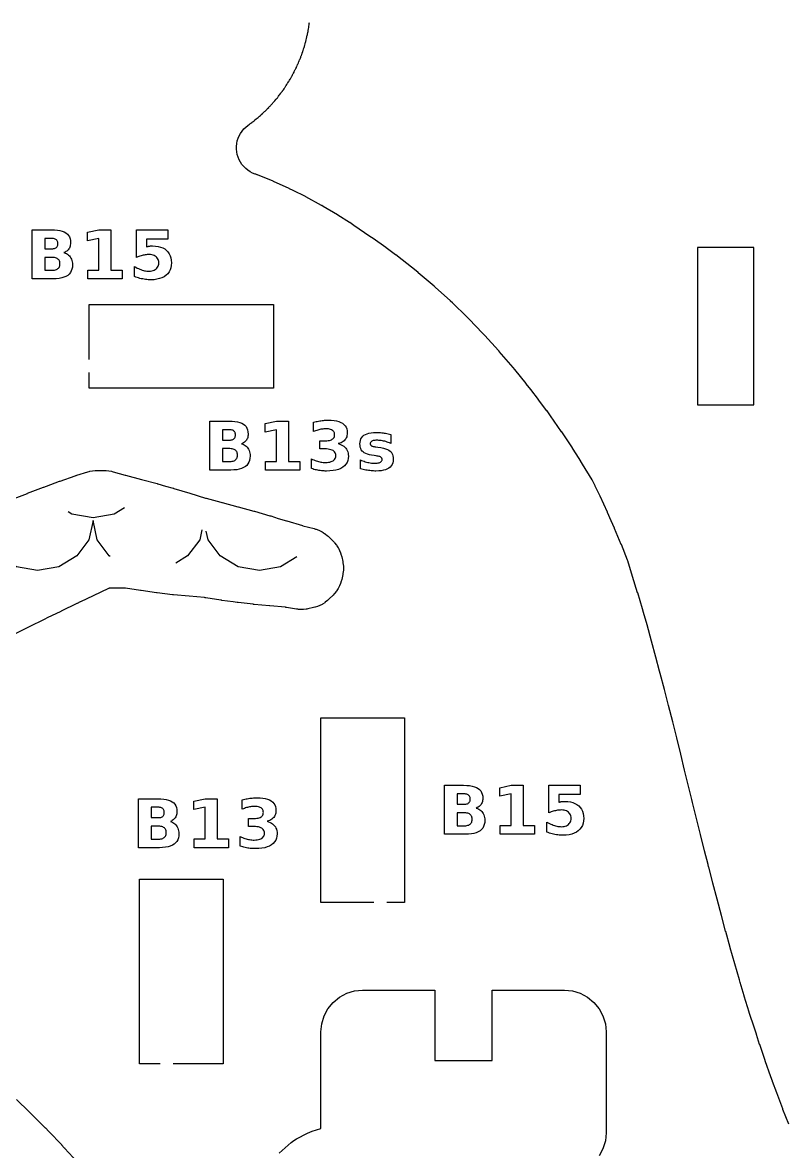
# Model space of a CAD drawing. Header units: millimetres. Extents: x 1 to 297, y 5 to 290.
# Drawn here: x 42.1 to 79.9, y 124.1 to 180.1 of the extents above; entities that cross this region are included whole.
import ezdxf

# ---------------------------------------------------------------- set-up
doc = ezdxf.new("R2010")
doc.units = ezdxf.units.MM
for name, color, linetype in [('CUT', 1, 'CONTINUOUS'), ('ENGRAVE', 5, 'CONTINUOUS'), ('SCORE', 7, 'CONTINUOUS')]:
    doc.layers.add(name, color=color, linetype=linetype)

msp = doc.modelspace()

# ---------------------------------------------------------------- linework, layer by layer
at = {"layer": 'CUT', "color": 1}
for points in [[(80.1299, 125.4301), (79.8421, 126.1608), (79.8326, 126.1857), (79.5406, 126.9725), (79.5395, 126.9755), (79.3312, 127.5411), (79.3279, 127.5503), (79.2476, 127.7733), (79.2466, 127.776), (78.9652, 128.5631), (78.9566, 128.5879), (78.6942, 129.3696), (78.6897, 129.3835), (78.5293, 129.8791), (78.5279, 129.8835), (78.433, 130.1802), (78.1765, 130.9684), (78.1709, 130.9862), (77.9282, 131.7689), (77.9225, 131.7878), (77.7279, 132.4498), (77.6905, 132.5774), (77.6896, 132.5807), (77.4578, 133.3795), (77.2273, 134.1721), (77.2231, 134.1869), (77.0044, 134.9723), (77.0001, 134.9883), (76.9274, 135.2627), (76.7904, 135.7812), (76.5792, 136.5829), (76.3674, 137.376), (76.3648, 137.3859), (76.1601, 138.1761), (76.1574, 138.1869), (76.1271, 138.3081), (75.9599, 138.979), (75.9584, 138.985), (75.7628, 139.7857), (75.5631, 140.5828), (75.3622, 141.3788), (75.3607, 141.3848), (75.3271, 141.5208), (75.1644, 142.1803), (75.1635, 142.184), (74.9693, 142.9814), (74.9689, 142.9832), (74.7753, 143.7831), (74.5817, 144.5784), (74.58, 144.5853), (74.5272, 144.7917), (74.3767, 145.3821), (74.1717, 146.1829), (73.9647, 146.9833), (73.7548, 147.7829), (73.7274, 147.8863), (73.5425, 148.584), (73.3258, 149.3845), (73.1031, 150.1847), (72.9278, 150.7953), (72.8736, 150.9847), (72.64, 151.7741), (72.6375, 151.7823), (72.3889, 152.5808), (72.1424, 153.3582), (72.1308, 153.3913), (72.1287, 153.3968), (71.8287, 154.165), (71.8232, 154.1787), (71.4936, 154.9661), (71.4899, 154.9749), (71.3306, 155.3394), (71.1428, 155.7656), (71.1395, 155.773), (70.7791, 156.563), (70.7742, 156.5734), (70.5357, 157.071), (70.5296, 157.0832), (70.3979, 157.3431), (70.3756, 157.3833), (69.9071, 158.1573), (69.9029, 158.1641), (69.734, 158.435), (69.4059, 158.953), (69.398, 158.9651), (68.9371, 159.6558), (68.8715, 159.7539), (68.8662, 159.7617), (68.3202, 160.551), (68.3123, 160.5622), (68.1423, 160.7967), (68.1369, 160.8039), (67.7273, 161.3516), (67.7226, 161.3578), (67.339, 161.8573), (67.1144, 162.1473), (67.1049, 162.1593), (66.5447, 162.8466), (66.5396, 162.8526), (66.459, 162.949), (66.4547, 162.9541), (65.7754, 163.7482), (65.7707, 163.7536), (65.7482, 163.7793), (65.7399, 163.7886), (65.0511, 164.5436), (65.0415, 164.5539), (64.9441, 164.6557), (64.2806, 165.3447), (64.275, 165.3505), (64.1517, 165.4752), (64.1426, 165.4842), (63.4651, 166.1413), (63.456, 166.1499), (63.3516, 166.2472), (63.3468, 166.2516), (62.5893, 166.9419), (62.5842, 166.9466), (62.5555, 166.9721), (62.5458, 166.9806), (61.7579, 167.6532), (61.746, 167.663), (61.6518, 167.7395), (61.6468, 167.7435), (60.9579, 168.2902), (60.9498, 168.2966), (60.6357, 168.5374), (60.6285, 168.5428), (60.1632, 168.8888), (60.1489, 168.8992), (59.5173, 169.341), (59.3558, 169.4523), (58.5616, 169.9955), (58.5545, 170.0003), (58.3531, 170.1339), (58.3434, 170.1402), (57.7685, 170.5062), (57.7527, 170.5159), (57.0446, 170.937), (56.9703, 170.9807), (56.9553, 170.9892), (56.1754, 171.4189), (56.1546, 171.4298), (55.5539, 171.7313), (55.5479, 171.7343), (55.3766, 171.8179), (55.3596, 171.8259), (54.581, 172.1769), (54.5598, 172.1859), (53.786, 172.5003), (53.7609, 172.5098), (53.701, 172.5311), (53.6613, 172.5447), (53.5363, 172.5949), (53.4151, 172.6581), (53.3008, 172.7331), (53.1946, 172.819), (53.0973, 172.915), (53.0101, 173.0202), (52.9338, 173.1335), (52.8691, 173.2539), (52.8166, 173.38), (52.777, 173.5108), (52.7505, 173.6449), (52.7374, 173.7809), (52.7379, 173.9175), (52.752, 174.0534), (52.7795, 174.1873), (52.8201, 174.3178), (52.8735, 174.4435), (52.9391, 174.5634), (53.0163, 174.6762), (53.1042, 174.7807), (53.2022, 174.876), (53.3076, 174.96), (53.3128, 174.9637), (53.3727, 175.0071), (53.3946, 175.0236), (53.4225, 175.0443), (53.4448, 175.0603), (53.4931, 175.0968), (53.5146, 175.1138), (53.5421, 175.135), (53.5641, 175.1515), (53.6117, 175.1889), (53.6335, 175.2069), (53.6571, 175.2273), (53.717, 175.2762), (53.7417, 175.2952), (53.7637, 175.3129), (53.81, 175.352), (53.8306, 175.3702), (53.8569, 175.3928), (53.8779, 175.4105), (53.9234, 175.4505), (53.9442, 175.4697), (53.9666, 175.4913), (54.0237, 175.5434), (54.0473, 175.5637), (54.0684, 175.5826), (54.1125, 175.6242), (54.132, 175.6435), (54.157, 175.6676), (54.177, 175.6863), (54.2202, 175.7288), (54.2393, 175.7484), (54.2638, 175.773), (54.2833, 175.792), (54.3392, 175.8492), (54.3496, 175.86), (54.3995, 175.9126), (54.4179, 175.9329), (54.4416, 175.9583), (54.4605, 175.9781), (54.5013, 176.0229), (54.5194, 176.0436), (54.5425, 176.0695), (54.561, 176.0897), (54.601, 176.1353), (54.6191, 176.157), (54.6385, 176.1814), (54.6884, 176.2404), (54.7092, 176.2636), (54.7276, 176.2851), (54.7659, 176.332), (54.7828, 176.3536), (54.8045, 176.3808), (54.8219, 176.402), (54.8592, 176.4497), (54.8762, 176.4723), (54.8942, 176.4977), (54.9408, 176.5594), (54.9603, 176.5837), (54.9775, 176.6062), (55.0132, 176.6552), (55.0288, 176.6777), (55.049, 176.7059), (55.0652, 176.7281), (55.0999, 176.7777), (55.1151, 176.8006), (55.1347, 176.8293), (55.1503, 176.8515), (55.1947, 176.918), (55.203, 176.9305), (55.2424, 176.9914), (55.2567, 177.0147), (55.2753, 177.044), (55.2903, 177.067), (55.3222, 177.1185), (55.3361, 177.1422), (55.3541, 177.1719), (55.3686, 177.1951), (55.3995, 177.2473), (55.4133, 177.2719), (55.4279, 177.2995), (55.4661, 177.3667), (55.4823, 177.3933), (55.4965, 177.4178), (55.5255, 177.471), (55.5381, 177.4953), (55.5544, 177.526), (55.5676, 177.55), (55.5956, 177.6038), (55.6081, 177.6292), (55.6212, 177.6575), (55.6556, 177.7266), (55.6703, 177.7541), (55.6831, 177.7794), (55.7092, 177.8341), (55.7204, 177.8591), (55.735, 177.8906), (55.7469, 177.9153), (55.7719, 177.9705), (55.7826, 177.9957), (55.7966, 178.0275), (55.8079, 178.0522), (55.8393, 178.1258), (55.8451, 178.1396), (55.8727, 178.2067), (55.8825, 178.2322), (55.8954, 178.2645), (55.9059, 178.2898), (55.9278, 178.3463), (55.9371, 178.3721), (55.9493, 178.4046), (55.9593, 178.4301), (55.9801, 178.4871), (55.9891, 178.5139), (55.9985, 178.5436), (56.0237, 178.6167), (56.0347, 178.6458), (56.0441, 178.6725), (56.0629, 178.7301), (56.0707, 178.7564), (56.0812, 178.7895), (56.0897, 178.8156), (56.1073, 178.8735), (56.1149, 178.9008), (56.1226, 178.931), (56.1438, 179.0053), (56.1532, 179.035), (56.1611, 179.0622), (56.1767, 179.1208), (56.1831, 179.1474), (56.1917, 179.1811), (56.1988, 179.2075), (56.2132, 179.2664), (56.2191, 179.2932), (56.2271, 179.327), (56.2336, 179.3534), (56.251, 179.4314), (56.2541, 179.4461), (56.2689, 179.5171), (56.2739, 179.544), (56.2806, 179.5781), (56.2863, 179.6049), (56.2974, 179.6645), (56.3019, 179.6915), (56.3079, 179.7257), (56.313, 179.7527), (56.323, 179.8124), (56.327, 179.8405), (56.3307, 179.8714), (56.342, 179.9478), (56.3475, 179.9785), (56.3518, 180.0065), (56.3597, 180.0666)], [(45.425, 163.35), (45.425, 166.075), (54.575, 166.075), (54.575, 161.925), (45.425, 161.925), (45.425, 162.7)], [(41.5824, 156.4052), (42.373, 156.7105), (42.3742, 156.711), (43.16, 157.0135), (43.1691, 157.017), (43.1781, 157.0204), (43.1872, 157.0238), (43.3137, 157.0704), (43.3154, 157.071), (43.9623, 157.3084), (43.9705, 157.3114), (43.9788, 157.3143), (43.9871, 157.3173), (44.7397, 157.5823), (44.7643, 157.5907), (44.789, 157.5988), (44.8137, 157.6067), (45.3602, 157.7756), (45.4245, 157.7937), (45.4585, 157.8024), (45.5912, 157.8292), (45.726, 157.8428), (45.761, 157.8445), (45.8278, 157.8462), (46.1861, 157.8462), (46.2489, 157.8447), (46.2818, 157.8432), (46.4085, 157.8312), (46.5335, 157.8075), (46.5656, 157.7998), (46.6261, 157.7838), (47.2188, 157.6125), (47.2306, 157.6092), (48.0243, 157.3967), (48.8011, 157.1919), (48.8136, 157.1886), (48.826, 157.1852), (48.8384, 157.1817), (49.2248, 157.0719), (49.6052, 156.9641), (49.6158, 156.961), (49.6263, 156.958), (49.6368, 156.9548), (50.4217, 156.7184), (50.4275, 156.7166), (51.2079, 156.4777), (51.2166, 156.4751), (51.2253, 156.4726), (51.234, 156.4702), (51.9559, 156.2723), (51.9638, 156.2701), (52.0177, 156.2549), (52.03, 156.2516), (52.8086, 156.0487), (52.8157, 156.0468), (52.8229, 156.0449), (52.83, 156.043), (53.603, 155.8325), (53.6146, 155.8292), (53.6261, 155.826), (53.6377, 155.8227), (54.4003, 155.6001), (54.4146, 155.5959), (54.4289, 155.5915), (54.4432, 155.5871), (54.8112, 155.4707), (55.2206, 155.3423), (55.231, 155.3391), (56.005, 155.1111), (56.015, 155.1083), (56.025, 155.1055), (56.0351, 155.1028), (56.5857, 154.9607), (56.6535, 154.9413), (56.6888, 154.9302), (56.8227, 154.8801), (56.9506, 154.8161), (56.9828, 154.7979), (57.0432, 154.7615), (57.0491, 154.7577), (57.109, 154.7171), (57.1399, 154.6948), (57.2526, 154.6042), (57.281, 154.5788), (57.3335, 154.529), (57.529, 154.3335), (57.5788, 154.281), (57.6042, 154.2526), (57.6948, 154.1399), (57.7131, 154.1145), (57.7847, 154.0037), (57.7963, 153.9837), (57.8521, 153.8763), (57.8988, 153.7628), (57.9348, 153.6472), (57.9427, 153.6169), (57.9566, 153.5588), (58.0075, 153.3218), (58.0206, 153.2522), (58.0264, 153.2156), (58.0416, 153.0728), (58.0416, 152.9272), (58.0264, 152.7844), (58.0206, 152.7478), (58.0075, 152.6782), (57.9566, 152.4412), (57.9427, 152.3831), (57.9348, 152.3528), (57.8988, 152.2372), (57.8521, 152.1237), (57.7963, 152.0163), (57.7847, 151.9963), (57.7131, 151.8855), (57.6948, 151.8601), (57.6042, 151.7474), (57.5788, 151.719), (57.529, 151.6665), (57.3335, 151.471), (57.281, 151.4212), (57.2526, 151.3958), (57.1399, 151.3052), (57.1145, 151.2869), (57.0037, 151.2153), (56.9837, 151.2037), (56.8763, 151.1479), (56.7628, 151.1012), (56.6472, 151.0652), (56.6169, 151.0573), (56.5588, 151.0434), (56.2842, 150.9844), (56.223, 150.9727), (56.1908, 150.9674), (56.0653, 150.9524), (55.9372, 150.9491), (55.8111, 150.9577), (55.7787, 150.9614), (55.7169, 150.97), (55.2177, 151.0511), (55.1993, 151.0538), (55.1809, 151.0562), (55.1625, 151.0583), (54.3942, 151.1356), (54.3842, 151.1366), (53.6219, 151.2008), (53.6024, 151.2026), (53.5829, 151.2045), (53.5634, 151.2066), (52.8153, 151.2917), (52.7989, 151.2937), (52.7824, 151.2958), (52.7659, 151.298), (52.5661, 151.3258), (52.0103, 151.4029), (51.9961, 151.4049), (51.9818, 151.407), (51.9675, 151.4093), (51.2235, 151.5288), (51.2016, 151.5319), (51.1797, 151.5347), (51.1577, 151.537), (50.3933, 151.6038), (50.385, 151.6045), (49.6164, 151.6765), (49.6002, 151.6781), (49.584, 151.6798), (49.5678, 151.6817), (48.8116, 151.7711), (48.7975, 151.7729), (48.7833, 151.7747), (48.7692, 151.7766), (48.003, 151.8839), (47.9937, 151.8852), (47.9845, 151.8865), (47.9752, 151.8879), (47.2268, 152.0034), (47.213, 152.0053), (47.1754, 152.0081), (47.1615, 152.0083), (46.4548, 152.0064), (46.4354, 152.0058), (46.4175, 152.0038), (46.4005, 151.9979), (46.3828, 151.9901), (45.6272, 151.6323), (45.0009, 151.3323), (44.9931, 151.3286), (44.8339, 151.2536), (44.8236, 151.2487), (44.0442, 150.8642), (44.0366, 150.8605), (44.0289, 150.8568), (44.0213, 150.8531), (43.3434, 150.5294), (43.2244, 150.4716), (42.4286, 150.0785), (41.7354, 149.7325)], [(59.55, 136.425), (56.925, 136.425), (56.925, 145.575), (61.075, 145.575), (61.075, 136.425), (60.2, 136.425)], [(48.95, 128.425), (47.925, 128.425), (47.925, 137.575), (52.075, 137.575), (52.075, 128.425), (49.6, 128.425)], [(54.8498, 123.9897), (55.4556, 124.5206), (55.584, 124.6202), (55.7234, 124.7037), (56.256, 124.9809), (56.3741, 125.0353), (56.4969, 125.0782), (56.925, 125.205), (56.925, 130.0037), (56.9645, 130.4049), (57.0826, 130.7942), (57.2744, 131.153), (57.5325, 131.4675), (57.847, 131.7256), (58.2058, 131.9174), (58.5951, 132.0355), (58.9963, 132.075), (62.575, 132.075), (62.575, 128.575), (65.425, 128.575), (65.425, 132.075), (69.0037, 132.075), (69.4049, 132.0355), (69.7942, 131.9174), (70.153, 131.7256), (70.4675, 131.4675), (70.7256, 131.153), (70.9174, 130.7942), (71.0355, 130.4049), (71.075, 130.0037), (71.075, 124.9963), (71.0355, 124.5951), (70.9174, 124.2058), (70.7256, 123.847)], [(41.8202, 126.6445), (42.452, 126.0383), (42.4582, 126.0323), (42.6325, 125.8629), (42.6389, 125.8566), (42.6454, 125.8502), (42.6518, 125.8438), (43.2462, 125.2503), (43.2509, 125.2455), (43.2556, 125.2408), (43.2603, 125.236), (43.4319, 125.0612), (43.4377, 125.0552), (43.4435, 125.0492), (43.4494, 125.0431), (44.0543, 124.4111), (44.0611, 124.4039), (44.1972, 124.2596), (44.2025, 124.2539), (44.2077, 124.2483), (44.2131, 124.2426), (44.8553, 123.5455)]]:
    msp.add_lwpolyline(points, dxfattribs=at)
msp.add_lwpolyline([(78.395, 168.895), (75.605, 168.895), (75.605, 161.105), (78.395, 161.105), (78.395, 168.895)], close=True, dxfattribs=at)
at = {"layer": 'ENGRAVE', "color": 5}
for points in [[(44.411, 168.5263), (44.4555, 168.4819), (44.495, 168.432), (44.5288, 168.3774), (44.5564, 168.3188), (44.578, 168.2563), (44.5933, 168.1897), (44.6026, 168.1192), (44.6056, 168.0447), (44.599, 167.9325), (44.5792, 167.8302), (44.5462, 167.7379), (44.5, 167.6555), (44.4406, 167.5831), (44.368, 167.5206), (44.2819, 167.4679), (44.1821, 167.4247), (44.0685, 167.3912), (43.9412, 167.3672), (43.8002, 167.3528), (43.6454, 167.3481), (42.6053, 167.3481), (42.6053, 169.7781), (43.5461, 169.7781), (43.707, 169.7738), (43.8525, 169.7611), (43.9825, 169.7398), (44.0969, 169.7101), (44.1959, 169.6718), (44.2793, 169.6251), (44.3487, 169.569), (44.4054, 169.5026), (44.4496, 169.4261), (44.4811, 169.3393), (44.5, 169.2424), (44.5064, 169.1352), (44.504, 169.0775), (44.4971, 169.0228), (44.4856, 168.971), (44.4695, 168.9221), (44.4487, 168.8762), (44.4233, 168.8332), (44.3936, 168.7935), (44.3597, 168.7574), (44.3216, 168.7248), (44.2794, 168.6958), (44.233, 168.6704), (44.1825, 168.6485), (44.2472, 168.6262), (44.3069, 168.5984), (44.3615, 168.5651), (44.411, 168.5263)], [(45.9174, 169.3516), (45.3493, 169.2344), (45.3493, 169.6609), (45.9141, 169.7781), (46.5098, 169.7781), (46.5098, 167.781), (47.0632, 167.781), (47.0632, 167.3481), (45.364, 167.3481), (45.364, 167.781), (45.9174, 167.781), (45.9174, 169.3516)], [(49.3368, 169.7781), (49.3368, 169.3175), (48.2789, 169.3175), (48.2789, 168.9415), (48.3028, 168.9477), (48.3267, 168.9535), (48.3507, 168.9588), (48.3747, 168.9635), (48.3988, 168.9678), (48.4229, 168.9716), (48.4472, 168.9748), (48.4718, 168.9775), (48.4968, 168.9795), (48.522, 168.981), (48.5476, 168.9819), (48.5735, 168.9822), (48.7161, 168.976), (48.8478, 168.9575), (48.9686, 168.9266), (49.0784, 168.8834), (49.1773, 168.8279), (49.2652, 168.76), (49.3408, 168.6811), (49.4026, 168.5924), (49.4508, 168.4941), (49.4851, 168.386), (49.5057, 168.2682), (49.5126, 168.1407), (49.5051, 168.0141), (49.4827, 167.8971), (49.4453, 167.7895), (49.3929, 167.6915), (49.3255, 167.6029), (49.2432, 167.5238), (49.1476, 167.4557), (49.0404, 167.4), (48.9216, 167.3566), (48.7911, 167.3256), (48.649, 167.307), (48.4954, 167.3008), (48.4266, 167.302), (48.358, 167.3053), (48.2897, 167.3108), (48.2216, 167.3186), (48.1537, 167.3285), (48.086, 167.3407), (48.0185, 167.3552), (47.9512, 167.3719), (47.884, 167.391), (47.8169, 167.4123), (47.75, 167.436), (47.6832, 167.462), (47.6832, 167.9551), (47.7488, 167.9188), (47.8133, 167.8855), (47.8767, 167.8555), (47.9389, 167.8286), (48, 167.8048), (48.06, 167.7842), (48.1188, 167.7668), (48.1765, 167.7526), (48.2331, 167.7415), (48.2886, 167.7336), (48.3429, 167.7289), (48.3961, 167.7273), (48.4693, 167.7304), (48.5372, 167.7397), (48.5997, 167.7552), (48.6568, 167.7768), (48.7086, 167.8047), (48.755, 167.8388), (48.795, 167.8781), (48.8277, 167.9219), (48.8532, 167.97), (48.8714, 168.0225), (48.8823, 168.0794), (48.886, 168.1407), (48.8823, 168.2025), (48.8714, 168.2597), (48.8532, 168.3124), (48.8277, 168.3606), (48.795, 168.4043), (48.755, 168.4434), (48.7086, 168.4772), (48.6568, 168.5049), (48.5997, 168.5264), (48.5372, 168.5418), (48.4693, 168.551), (48.3961, 168.5541), (48.3505, 168.5531), (48.304, 168.5502), (48.2565, 168.5454), (48.208, 168.5386), (48.1585, 168.5298), (48.108, 168.5191), (48.0563, 168.5064), (48.0035, 168.4915), (47.9493, 168.4746), (47.8939, 168.4555), (47.8372, 168.4342), (47.7792, 168.4109), (47.7792, 169.7781), (49.3368, 169.7781)], [(43.7088, 168.8536), (43.7443, 168.8662), (43.7757, 168.8825), (43.8032, 168.9024), (43.8266, 168.9258), (43.8457, 168.9527), (43.8606, 168.983), (43.8712, 169.0167), (43.8776, 169.0539), (43.8797, 169.0945), (43.8776, 169.1346), (43.8712, 169.1714), (43.8606, 169.2049), (43.8457, 169.2352), (43.8266, 169.2621), (43.8032, 169.2857), (43.7757, 169.3059), (43.7443, 169.3223), (43.7088, 169.3352), (43.6694, 169.3443), (43.626, 169.3498), (43.5786, 169.3516), (43.2319, 169.3516), (43.2319, 168.8373), (43.5786, 168.8373), (43.626, 168.8391), (43.6694, 168.8445), (43.7088, 168.8536)], [(43.8099, 167.8099), (43.8495, 167.8299), (43.8838, 167.8542), (43.9129, 167.8831), (43.9367, 167.9164), (43.9552, 167.9543), (43.9684, 167.9967), (43.9764, 168.0437), (43.979, 168.0951), (43.9764, 168.1456), (43.9685, 168.1916), (43.9554, 168.2333), (43.9371, 168.2705), (43.9135, 168.3034), (43.8846, 168.3319), (43.8505, 168.3561), (43.811, 168.3758), (43.7662, 168.3911), (43.7161, 168.4021), (43.6606, 168.4087), (43.5998, 168.4109), (43.2319, 168.4109), (43.2319, 167.7745), (43.5998, 167.7745), (43.6601, 167.7767), (43.7152, 167.7833), (43.7652, 167.7944), (43.8099, 167.8099)], [(53.2209, 159.0419), (53.2654, 158.9975), (53.3048, 158.9476), (53.3386, 158.893), (53.3663, 158.8344), (53.3878, 158.7719), (53.4032, 158.7053), (53.4124, 158.6348), (53.4155, 158.5603), (53.4089, 158.4481), (53.3891, 158.3458), (53.3561, 158.2535), (53.3098, 158.1711), (53.2504, 158.0987), (53.1778, 158.0362), (53.0917, 157.9835), (52.9919, 157.9403), (52.8784, 157.9068), (52.751, 157.8828), (52.61, 157.8684), (52.4552, 157.8637), (51.4151, 157.8637), (51.4151, 160.2937), (52.3559, 160.2937), (52.5169, 160.2894), (52.6623, 160.2767), (52.7923, 160.2554), (52.9067, 160.2257), (53.0057, 160.1874), (53.0891, 160.1407), (53.1585, 160.0846), (53.2153, 160.0182), (53.2594, 159.9417), (53.291, 159.8549), (53.3099, 159.758), (53.3162, 159.6508), (53.3139, 159.5931), (53.307, 159.5384), (53.2954, 159.4866), (53.2793, 159.4377), (53.2585, 159.3918), (53.2332, 159.3488), (53.2034, 159.3091), (53.1695, 159.273), (53.1314, 159.2404), (53.0892, 159.2114), (53.0428, 159.186), (52.9923, 159.1641), (53.057, 159.1418), (53.1167, 159.114), (53.1713, 159.0807), (53.2209, 159.0419)], [(54.7272, 159.8672), (54.1591, 159.75), (54.1591, 160.1765), (54.7239, 160.2937), (55.3196, 160.2937), (55.3196, 158.2966), (55.873, 158.2966), (55.873, 157.8637), (54.1738, 157.8637), (54.1738, 158.2966), (54.7272, 158.2966), (54.7272, 159.8672)], [(57.9393, 159.1212), (58.0048, 159.087), (58.0638, 159.0476), (58.1162, 159.0031), (58.1621, 158.9533), (58.2011, 158.8986), (58.2331, 158.8391), (58.2579, 158.7749), (58.2757, 158.7059), (58.2863, 158.6322), (58.2899, 158.5538), (58.2822, 158.4381), (58.2591, 158.3321), (58.2207, 158.2358), (58.1669, 158.149), (58.0977, 158.0719), (58.0132, 158.0044), (57.9139, 157.947), (57.8005, 157.9), (57.673, 157.8635), (57.5314, 157.8373), (57.3757, 157.8217), (57.2059, 157.8165), (57.1435, 157.8173), (57.081, 157.8198), (57.0185, 157.824), (56.956, 157.8298), (56.8934, 157.8374), (56.8307, 157.8466), (56.7682, 157.8574), (56.7059, 157.87), (56.6438, 157.8842), (56.5819, 157.9001), (56.5202, 157.9177), (56.4588, 157.9369), (56.4588, 158.4203), (56.5173, 158.3922), (56.5757, 158.3665), (56.634, 158.3432), (56.6921, 158.3223), (56.7501, 158.3038), (56.8079, 158.2876), (56.8656, 158.274), (56.9229, 158.2628), (56.9799, 158.2541), (57.0365, 158.2479), (57.0929, 158.2441), (57.1489, 158.2429), (57.2287, 158.2453), (57.302, 158.2525), (57.3689, 158.2645), (57.4292, 158.2812), (57.4831, 158.3028), (57.5306, 158.3291), (57.5711, 158.36), (57.6043, 158.395), (57.6301, 158.4341), (57.6485, 158.4774), (57.6596, 158.5249), (57.6632, 158.5765), (57.6595, 158.6296), (57.6481, 158.6783), (57.6293, 158.7224), (57.6028, 158.7621), (57.5689, 158.7973), (57.5273, 158.828), (57.4784, 158.8541), (57.4224, 158.8755), (57.3591, 158.8921), (57.2886, 158.904), (57.211, 158.9111), (57.1261, 158.9135), (56.8755, 158.9135), (56.8755, 159.3171), (57.1392, 159.3171), (57.2145, 159.3192), (57.2831, 159.3253), (57.3451, 159.3356), (57.4003, 159.35), (57.4489, 159.3685), (57.4907, 159.3912), (57.526, 159.418), (57.5549, 159.4491), (57.5774, 159.4845), (57.5934, 159.5243), (57.6031, 159.5683), (57.6063, 159.6166), (57.6032, 159.6615), (57.5938, 159.7028), (57.5782, 159.7407), (57.5564, 159.775), (57.5283, 159.8058), (57.494, 159.8331), (57.454, 159.8564), (57.4088, 159.8756), (57.3585, 159.8904), (57.303, 159.9011), (57.2424, 159.9074), (57.1766, 159.9096), (57.126, 159.9086), (57.0753, 159.9058), (57.0244, 159.901), (56.9733, 159.8944), (56.9221, 159.8858), (56.8706, 159.8754), (56.8191, 159.8631), (56.7677, 159.849), (56.7164, 159.8331), (56.6652, 159.8153), (56.614, 159.7958), (56.563, 159.7745), (56.563, 160.2334), (56.6247, 160.2501), (56.6863, 160.2653), (56.7477, 160.279), (56.8089, 160.2913), (56.87, 160.3022), (56.9308, 160.3116), (56.9914, 160.3195), (57.0516, 160.326), (57.1115, 160.3311), (57.171, 160.3347), (57.2301, 160.3369), (57.2889, 160.3376), (57.4402, 160.3333), (57.5782, 160.3203), (57.7029, 160.2988), (57.8144, 160.2685), (57.9127, 160.2297), (57.9977, 160.1822), (58.0696, 160.126), (58.1284, 160.0611), (58.1741, 159.9875), (58.2068, 159.9051), (58.2264, 159.814), (58.2329, 159.7142), (58.2298, 159.6453), (58.2204, 159.5807), (58.2048, 159.5204), (58.183, 159.4643), (58.1549, 159.4126), (58.1206, 159.3651), (58.0802, 159.3221), (58.0338, 159.2835), (57.9814, 159.2494), (57.9231, 159.2197), (57.8588, 159.1946), (57.7886, 159.1739), (57.8672, 159.1501), (57.9393, 159.1212)], [(52.5187, 159.3692), (52.5541, 159.3818), (52.5856, 159.3981), (52.6131, 159.418), (52.6364, 159.4414), (52.6556, 159.4683), (52.6704, 159.4986), (52.6811, 159.5323), (52.6874, 159.5695), (52.6896, 159.6101), (52.6874, 159.6502), (52.6811, 159.687), (52.6704, 159.7205), (52.6556, 159.7508), (52.6364, 159.7777), (52.6131, 159.8013), (52.5856, 159.8215), (52.5541, 159.8379), (52.5187, 159.8508), (52.4792, 159.8599), (52.4358, 159.8654), (52.3884, 159.8672), (52.0418, 159.8672), (52.0418, 159.3529), (52.3884, 159.3529), (52.4358, 159.3547), (52.4792, 159.3601), (52.5187, 159.3692)], [(60.3306, 159.2119), (60.2693, 159.2346), (60.2087, 159.2553), (60.1488, 159.2737), (60.0897, 159.29), (60.0313, 159.3041), (59.9738, 159.316), (59.9174, 159.3258), (59.862, 159.3334), (59.8078, 159.3388), (59.7546, 159.3421), (59.7025, 159.3431), (59.6495, 159.342), (59.6013, 159.3385), (59.5579, 159.3328), (59.5191, 159.3247), (59.4852, 159.3143), (59.4559, 159.3016), (59.4313, 159.2866), (59.4112, 159.269), (59.3955, 159.2489), (59.3843, 159.2264), (59.3776, 159.2014), (59.3754, 159.1739), (59.3771, 159.1515), (59.3821, 159.1308), (59.3906, 159.112), (59.4025, 159.095), (59.4177, 159.0798), (59.4364, 159.0665), (59.4594, 159.0545), (59.4878, 159.0437), (59.5216, 159.0339), (59.5608, 159.0252), (59.6054, 159.0176), (59.6553, 159.0111), (59.7578, 158.9965), (59.8989, 158.9754), (60.0237, 158.9504), (60.1322, 158.9212), (60.2244, 158.888), (60.3004, 158.8507), (60.3601, 158.8093), (60.4073, 158.7618), (60.446, 158.706), (60.476, 158.6421), (60.4975, 158.5699), (60.5104, 158.4894), (60.5147, 158.4008), (60.5087, 158.3077), (60.4908, 158.2226), (60.461, 158.1456), (60.4192, 158.0767), (60.3655, 158.0158), (60.2998, 157.9629), (60.2223, 157.9182), (60.1331, 157.8816), (60.0321, 157.8531), (59.9193, 157.8327), (59.7948, 157.8205), (59.6586, 157.8165), (59.598, 157.8172), (59.5368, 157.8196), (59.4748, 157.8236), (59.4123, 157.8291), (59.349, 157.8362), (59.285, 157.8449), (59.2204, 157.8552), (59.1553, 157.8671), (59.0895, 157.8805), (59.0232, 157.8956), (58.9562, 157.9122), (58.8887, 157.9304), (58.8887, 158.3731), (58.947, 158.3461), (59.0058, 158.3214), (59.0651, 158.299), (59.1249, 158.2791), (59.1852, 158.2614), (59.246, 158.2461), (59.3072, 158.2332), (59.3687, 158.2226), (59.4305, 158.2144), (59.4926, 158.2085), (59.5551, 158.205), (59.6179, 158.2038), (59.6725, 158.2051), (59.7224, 158.2091), (59.7676, 158.2156), (59.8081, 158.2248), (59.8439, 158.2366), (59.875, 158.251), (59.9014, 158.268), (59.923, 158.2876), (59.9397, 158.3096), (59.9517, 158.3342), (59.9589, 158.3613), (59.9613, 158.391), (59.9596, 158.4159), (59.9547, 158.4387), (59.9464, 158.4592), (59.9349, 158.4774), (59.92, 158.4935), (59.9019, 158.5074), (59.8788, 158.5196), (59.8492, 158.531), (59.813, 158.5413), (59.7702, 158.5508), (59.7209, 158.5593), (59.6651, 158.5668), (59.5625, 158.5798), (59.4393, 158.5984), (59.3291, 158.6216), (59.2317, 158.6494), (59.1473, 158.6818), (59.0758, 158.7188), (59.0173, 158.7605), (58.9695, 158.8082), (58.9305, 158.8635), (58.9001, 158.9265), (58.8784, 158.997), (58.8654, 159.0751), (58.861, 159.1609), (58.8666, 159.2533), (58.8831, 159.3374), (58.9107, 159.4131), (58.9493, 159.4806), (58.9989, 159.5397), (59.0596, 159.5905), (59.1317, 159.6333), (59.2155, 159.6683), (59.3111, 159.6955), (59.4184, 159.715), (59.5375, 159.7266), (59.6683, 159.7305), (59.7225, 159.7298), (59.7776, 159.7278), (59.8335, 159.7244), (59.8904, 159.7197), (59.9482, 159.7136), (60.0069, 159.7061), (60.0669, 159.6972), (60.1286, 159.6868), (60.192, 159.6748), (60.2572, 159.6613), (60.324, 159.6462), (60.3926, 159.6296), (60.3926, 159.1869), (60.3306, 159.2119)], [(52.6197, 158.3255), (52.6593, 158.3455), (52.6936, 158.3698), (52.7227, 158.3987), (52.7465, 158.4321), (52.765, 158.4699), (52.7783, 158.5123), (52.7862, 158.5593), (52.7888, 158.6107), (52.7862, 158.6612), (52.7783, 158.7072), (52.7652, 158.7489), (52.7469, 158.7861), (52.7233, 158.819), (52.6944, 158.8475), (52.6603, 158.8717), (52.6208, 158.8914), (52.576, 158.9067), (52.5259, 158.9177), (52.4704, 158.9243), (52.4096, 158.9265), (52.0418, 158.9265), (52.0418, 158.2901), (52.4096, 158.2901), (52.4699, 158.2923), (52.5251, 158.2989), (52.575, 158.31), (52.6197, 158.3255)], [(64.8617, 140.9782), (64.9062, 140.9339), (64.9456, 140.884), (64.9795, 140.8294), (65.0071, 140.7708), (65.0286, 140.7082), (65.044, 140.6417), (65.0532, 140.5711), (65.0563, 140.4966), (65.0497, 140.3844), (65.0299, 140.2821), (64.9969, 140.1898), (64.9507, 140.1074), (64.8913, 140.035), (64.8187, 139.9725), (64.7326, 139.9198), (64.6328, 139.8767), (64.5192, 139.8431), (64.3919, 139.8192), (64.2508, 139.8048), (64.096, 139.8), (63.056, 139.8), (63.056, 142.23), (63.9967, 142.23), (64.1577, 142.2258), (64.3032, 142.213), (64.4331, 142.1918), (64.5476, 142.162), (64.6465, 142.1238), (64.73, 142.077), (64.7994, 142.0209), (64.8561, 141.9546), (64.9003, 141.878), (64.9318, 141.7913), (64.9507, 141.6943), (64.957, 141.5871), (64.9547, 141.5294), (64.9478, 141.4747), (64.9363, 141.4229), (64.9201, 141.3741), (64.8994, 141.3282), (64.874, 141.2852), (64.8443, 141.2455), (64.8104, 141.2093), (64.7723, 141.1767), (64.7301, 141.1477), (64.6837, 141.1223), (64.6331, 141.1005), (64.6979, 141.0782), (64.7576, 141.0504), (64.8122, 141.017), (64.8617, 140.9782)], [(66.368, 141.8036), (65.8, 141.6864), (65.8, 142.1128), (66.3648, 142.23), (66.9605, 142.23), (66.9605, 140.2329), (67.5139, 140.2329), (67.5139, 139.8), (65.8146, 139.8), (65.8146, 140.2329), (66.368, 140.2329), (66.368, 141.8036)], [(69.7875, 142.23), (69.7875, 141.7694), (68.7296, 141.7694), (68.7296, 141.3934), (68.7535, 141.3997), (68.7774, 141.4055), (68.8014, 141.4107), (68.8254, 141.4155), (68.8495, 141.4198), (68.8736, 141.4235), (68.8979, 141.4268), (68.9225, 141.4294), (68.9475, 141.4315), (68.9727, 141.4329), (68.9983, 141.4338), (69.0242, 141.4341), (69.1668, 141.4279), (69.2985, 141.4094), (69.4193, 141.3786), (69.5291, 141.3354), (69.6279, 141.2798), (69.7159, 141.2119), (69.7915, 141.133), (69.8533, 141.0444), (69.9014, 140.946), (69.9358, 140.838), (69.9564, 140.7202), (69.9633, 140.5926), (69.9558, 140.4661), (69.9334, 140.349), (69.8959, 140.2415), (69.8436, 140.1434), (69.7762, 140.0549), (69.6939, 139.9758), (69.5983, 139.9076), (69.4911, 139.8519), (69.3723, 139.8085), (69.2418, 139.7776), (69.0997, 139.759), (68.946, 139.7528), (68.8772, 139.7539), (68.8087, 139.7572), (68.7403, 139.7628), (68.6722, 139.7705), (68.6043, 139.7805), (68.5367, 139.7927), (68.4692, 139.8071), (68.4019, 139.8239), (68.3347, 139.8429), (68.2676, 139.8643), (68.2007, 139.888), (68.1339, 139.9139), (68.1339, 140.4071), (68.1995, 140.3707), (68.264, 140.3375), (68.3273, 140.3074), (68.3896, 140.2805), (68.4507, 140.2568), (68.5106, 140.2362), (68.5695, 140.2188), (68.6272, 140.2046), (68.6838, 140.1935), (68.7392, 140.1856), (68.7936, 140.1808), (68.8467, 140.1792), (68.92, 140.1823), (68.9879, 140.1916), (69.0504, 140.2071), (69.1075, 140.2288), (69.1593, 140.2567), (69.2056, 140.2907), (69.2457, 140.3301), (69.2784, 140.3738), (69.3039, 140.4219), (69.3221, 140.4745), (69.333, 140.5314), (69.3367, 140.5926), (69.333, 140.6544), (69.3221, 140.7116), (69.3039, 140.7644), (69.2784, 140.8126), (69.2457, 140.8562), (69.2056, 140.8954), (69.1593, 140.9292), (69.1075, 140.9569), (69.0504, 140.9784), (68.9879, 140.9938), (68.92, 141.003), (68.8467, 141.0061), (68.8012, 141.0051), (68.7547, 141.0022), (68.7072, 140.9973), (68.6587, 140.9905), (68.6092, 140.9818), (68.5587, 140.9711), (68.507, 140.9583), (68.4541, 140.9435), (68.4, 140.9265), (68.3445, 140.9074), (68.2878, 140.8862), (68.2299, 140.8628), (68.2299, 142.23), (69.7875, 142.23)], [(64.1595, 141.3055), (64.195, 141.3182), (64.2264, 141.3345), (64.2539, 141.3544), (64.2773, 141.3778), (64.2964, 141.4046), (64.3113, 141.4349), (64.3219, 141.4687), (64.3283, 141.5058), (64.3304, 141.5464), (64.3283, 141.5865), (64.3219, 141.6234), (64.3113, 141.6569), (64.2964, 141.6871), (64.2773, 141.714), (64.2539, 141.7377), (64.2264, 141.7578), (64.195, 141.7743), (64.1595, 141.7871), (64.1201, 141.7963), (64.0767, 141.8017), (64.0293, 141.8036), (63.6826, 141.8036), (63.6826, 141.2893), (64.0293, 141.2893), (64.0767, 141.2911), (64.1201, 141.2965), (64.1595, 141.3055)], [(49.6864, 140.315), (49.7309, 140.2707), (49.7703, 140.2208), (49.8041, 140.1662), (49.8318, 140.1076), (49.8533, 140.045), (49.8687, 139.9785), (49.8779, 139.9079), (49.881, 139.8334), (49.8744, 139.7212), (49.8546, 139.619), (49.8216, 139.5266), (49.7754, 139.4443), (49.716, 139.3718), (49.6433, 139.3093), (49.5573, 139.2566), (49.4574, 139.2135), (49.3439, 139.1799), (49.2166, 139.156), (49.0755, 139.1416), (48.9207, 139.1368), (47.8807, 139.1368), (47.8807, 141.5668), (48.8214, 141.5668), (48.9824, 141.5626), (49.1278, 141.5498), (49.2578, 141.5286), (49.3723, 141.4988), (49.4712, 141.4606), (49.5546, 141.4138), (49.624, 141.3577), (49.6808, 141.2914), (49.7249, 141.2149), (49.7565, 141.1281), (49.7754, 141.0311), (49.7817, 140.9239), (49.7794, 140.8663), (49.7725, 140.8115), (49.7609, 140.7597), (49.7448, 140.7109), (49.724, 140.665), (49.6987, 140.622), (49.6689, 140.5823), (49.635, 140.5461), (49.597, 140.5136), (49.5547, 140.4846), (49.5083, 140.4591), (49.4578, 140.4373), (49.5225, 140.415), (49.5822, 140.3872), (49.6368, 140.3539), (49.6864, 140.315)], [(48.9842, 140.6424), (49.0196, 140.655), (49.0511, 140.6713), (49.0786, 140.6912), (49.1019, 140.7146), (49.1211, 140.7415), (49.1359, 140.7717), (49.1466, 140.8055), (49.1529, 140.8426), (49.1551, 140.8832), (49.1529, 140.9234), (49.1466, 140.9602), (49.1359, 140.9937), (49.1211, 141.0239), (49.1019, 141.0509), (49.0786, 141.0745), (49.0511, 141.0946), (49.0196, 141.1111), (48.9842, 141.1239), (48.9447, 141.1331), (48.9013, 141.1386), (48.854, 141.1404), (48.5073, 141.1404), (48.5073, 140.6261), (48.854, 140.6261), (48.9013, 140.6279), (48.9447, 140.6333), (48.9842, 140.6424)], [(51.1927, 141.1404), (50.6247, 141.0232), (50.6247, 141.4496), (51.1894, 141.5668), (51.7851, 141.5668), (51.7851, 139.5698), (52.3385, 139.5698), (52.3385, 139.1368), (50.6393, 139.1368), (50.6393, 139.5698), (51.1927, 139.5698), (51.1927, 141.1404)], [(54.3327, 140.4233), (54.4048, 140.3943), (54.4704, 140.3602), (54.5293, 140.3208), (54.5818, 140.2763), (54.6276, 140.2265), (54.6667, 140.1718), (54.6986, 140.1123), (54.7234, 140.0481), (54.7412, 139.9791), (54.7518, 139.9054), (54.7554, 139.8269), (54.7477, 139.7113), (54.7246, 139.6053), (54.6862, 139.5089), (54.6324, 139.4222), (54.5632, 139.3451), (54.4787, 139.2776), (54.3794, 139.2202), (54.266, 139.1732), (54.1385, 139.1366), (53.9969, 139.1105), (53.8412, 139.0948), (53.6714, 139.0896), (53.609, 139.0905), (53.5465, 139.093), (53.484, 139.0971), (53.4215, 139.103), (53.3589, 139.1105), (53.2962, 139.1197), (53.2337, 139.1306), (53.1714, 139.1431), (53.1093, 139.1574), (53.0474, 139.1733), (52.9858, 139.1908), (52.9243, 139.2101), (52.9243, 139.6935), (52.9829, 139.6654), (53.0413, 139.6397), (53.0995, 139.6164), (53.1576, 139.5954), (53.2156, 139.5769), (53.2735, 139.5608), (53.3311, 139.5471), (53.3884, 139.5359), (53.4454, 139.5272), (53.502, 139.521), (53.5584, 139.5173), (53.6144, 139.516), (53.6942, 139.5184), (53.7675, 139.5256), (53.8344, 139.5376), (53.8947, 139.5544), (53.9487, 139.576), (53.9961, 139.6023), (54.0366, 139.6331), (54.0698, 139.6681), (54.0956, 139.7073), (54.114, 139.7506), (54.1251, 139.7981), (54.1288, 139.8497), (54.125, 139.9028), (54.1137, 139.9514), (54.0948, 139.9956), (54.0684, 140.0353), (54.0344, 140.0705), (53.9929, 140.1012), (53.944, 140.1273), (53.8879, 140.1486), (53.8246, 140.1653), (53.7541, 140.1771), (53.6765, 140.1842), (53.5917, 140.1866), (53.341, 140.1866), (53.341, 140.5903), (53.6047, 140.5903), (53.68, 140.5923), (53.7486, 140.5985), (53.8106, 140.6088), (53.8658, 140.6232), (53.9144, 140.6417), (53.9562, 140.6643), (53.9915, 140.6912), (54.0204, 140.7223), (54.0429, 140.7577), (54.059, 140.7974), (54.0686, 140.8414), (54.0718, 140.8897), (54.0687, 140.9346), (54.0593, 140.976), (54.0437, 141.0139), (54.0219, 141.0482), (53.9938, 141.079), (53.9595, 141.1062), (53.9195, 141.1296), (53.8743, 141.1487), (53.824, 141.1636), (53.7685, 141.1742), (53.7079, 141.1806), (53.6421, 141.1827), (53.5916, 141.1818), (53.5408, 141.1789), (53.4899, 141.1742), (53.4388, 141.1675), (53.3876, 141.159), (53.3361, 141.1485), (53.2846, 141.1362), (53.2332, 141.1221), (53.1819, 141.1062), (53.1307, 141.0885), (53.0795, 141.069), (53.0285, 141.0476), (53.0285, 141.5066), (53.0903, 141.5232), (53.1518, 141.5384), (53.2132, 141.5522), (53.2745, 141.5645), (53.3355, 141.5753), (53.3963, 141.5847), (53.4569, 141.5927), (53.5171, 141.5992), (53.577, 141.6043), (53.6365, 141.6079), (53.6956, 141.6101), (53.7544, 141.6108), (53.9057, 141.6065), (54.0437, 141.5935), (54.1684, 141.5719), (54.2799, 141.5417), (54.3782, 141.5028), (54.4632, 141.4553), (54.5351, 141.3992), (54.5939, 141.3343), (54.6396, 141.2606), (54.6723, 141.1783), (54.6919, 141.0872), (54.6984, 140.9874), (54.6953, 140.9185), (54.6859, 140.8538), (54.6703, 140.7935), (54.6485, 140.7375), (54.6204, 140.6857), (54.5861, 140.6383), (54.5457, 140.5952), (54.4993, 140.5566), (54.447, 140.5225), (54.3886, 140.4929), (54.3243, 140.4677), (54.2541, 140.447), (54.3327, 140.4233)], [(64.2606, 140.2619), (64.3001, 140.2818), (64.3345, 140.3062), (64.3636, 140.335), (64.3874, 140.3684), (64.4059, 140.4063), (64.4191, 140.4487), (64.427, 140.4956), (64.4297, 140.5471), (64.4271, 140.5975), (64.4192, 140.6436), (64.4061, 140.6852), (64.3877, 140.7225), (64.3641, 140.7554), (64.3353, 140.7839), (64.3012, 140.808), (64.2617, 140.8277), (64.2169, 140.8431), (64.1667, 140.8541), (64.1113, 140.8606), (64.0505, 140.8628), (63.6826, 140.8628), (63.6826, 140.2264), (64.0505, 140.2264), (64.1108, 140.2286), (64.1659, 140.2353), (64.2159, 140.2464), (64.2606, 140.2619)], [(49.0853, 139.5987), (49.1248, 139.6186), (49.1591, 139.643), (49.1882, 139.6718), (49.212, 139.7052), (49.2305, 139.7431), (49.2438, 139.7855), (49.2517, 139.8324), (49.2543, 139.8839), (49.2517, 139.9343), (49.2439, 139.9804), (49.2307, 140.022), (49.2124, 140.0593), (49.1888, 140.0922), (49.1599, 140.1207), (49.1258, 140.1448), (49.0863, 140.1646), (49.0415, 140.1799), (48.9914, 140.1909), (48.9359, 140.1975), (48.8751, 140.1996), (48.5073, 140.1996), (48.5073, 139.5633), (48.8751, 139.5633), (48.9355, 139.5655), (48.9906, 139.5721), (49.0405, 139.5832), (49.0853, 139.5987)]]:
    msp.add_lwpolyline(points, close=True, dxfattribs=at)
at = {"layer": 'SCORE', "color": 7}
for points in [[(47.1887, 155.9899), (46.6749, 155.681), (45.6226, 155.4926), (44.5702, 155.681), (44.3917, 155.7883)], [(45.6226, 155.3551), (45.4132, 154.4079), (44.8171, 153.605), (43.9249, 153.0685), (42.8726, 152.8801), (41.8202, 153.0685), (40.928, 153.605), (40.4177, 154.2924)], [(46.4672, 153.5814), (46.428, 153.605), (45.8319, 154.4079), (45.6226, 155.3551)], [(51.021, 154.8955), (50.9132, 154.4079), (50.3171, 153.605), (49.7252, 153.249)], [(55.7328, 153.5542), (54.9249, 153.0685), (53.8726, 152.8801), (52.8202, 153.0685), (51.928, 153.605), (51.3319, 154.4079), (51.2372, 154.8362)]]:
    msp.add_lwpolyline(points, dxfattribs=at)

doc.saveas('drawing.dxf')
